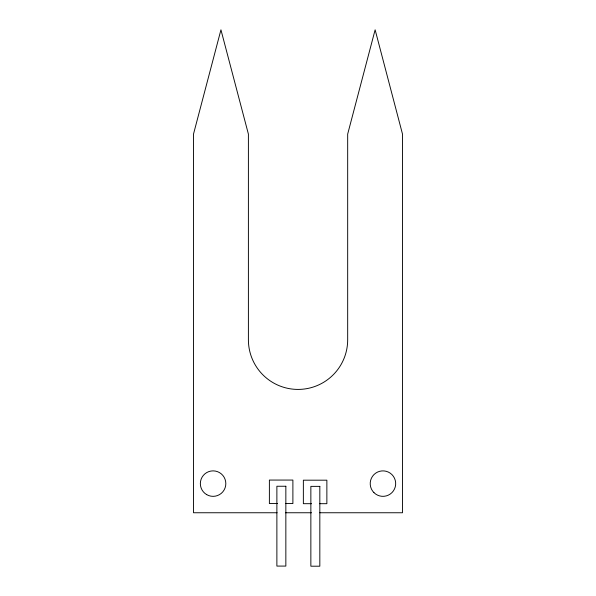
<?xml version="1.0" encoding="UTF-8"?>
<svg xmlns="http://www.w3.org/2000/svg" width="596" height="596" viewBox="0 0 596 596"><rect width="100%" height="100%" fill="white"/><g stroke="black" fill="none" stroke-linecap="round" stroke-linejoin="round"><path stroke-width="0.89" d="M277.52 503.56L269.385 503.56L269.385 480.063L292.889 480.063L292.889 503.56L285.655 503.56M311.499 503.687L303.364 503.687L303.364 480.182L326.869 480.182L326.869 503.687L319.635 503.687M277.103 512.754L193.499 512.754L193.499 134.093L220.945 29.8L248.398 134.093L248.398 339.78A49.639 49.639 0 0 0 298.037 389.419A49.639 49.639 0 0 0 347.677 339.78L347.677 134.093L375.13 29.8L402.501 134.093L402.501 512.754L319.829 512.754M285.462 512.754L311.47 512.754M285.849 486.247L276.879 486.247L276.879 566.081L285.849 566.081L285.849 486.247M319.829 486.366L310.859 486.366L310.859 566.2L319.829 566.2L319.829 486.366M206.715 494.643A12.74 12.74 0 0 0 225.824 483.609A12.74 12.74 0 0 0 206.715 472.576A12.74 12.74 0 0 0 206.715 494.643M373.938 492.616A12.74 12.74 0 0 0 395.252 486.91A12.74 12.74 0 0 0 379.652 471.309A12.74 12.74 0 0 0 373.938 492.616"/></g></svg>
